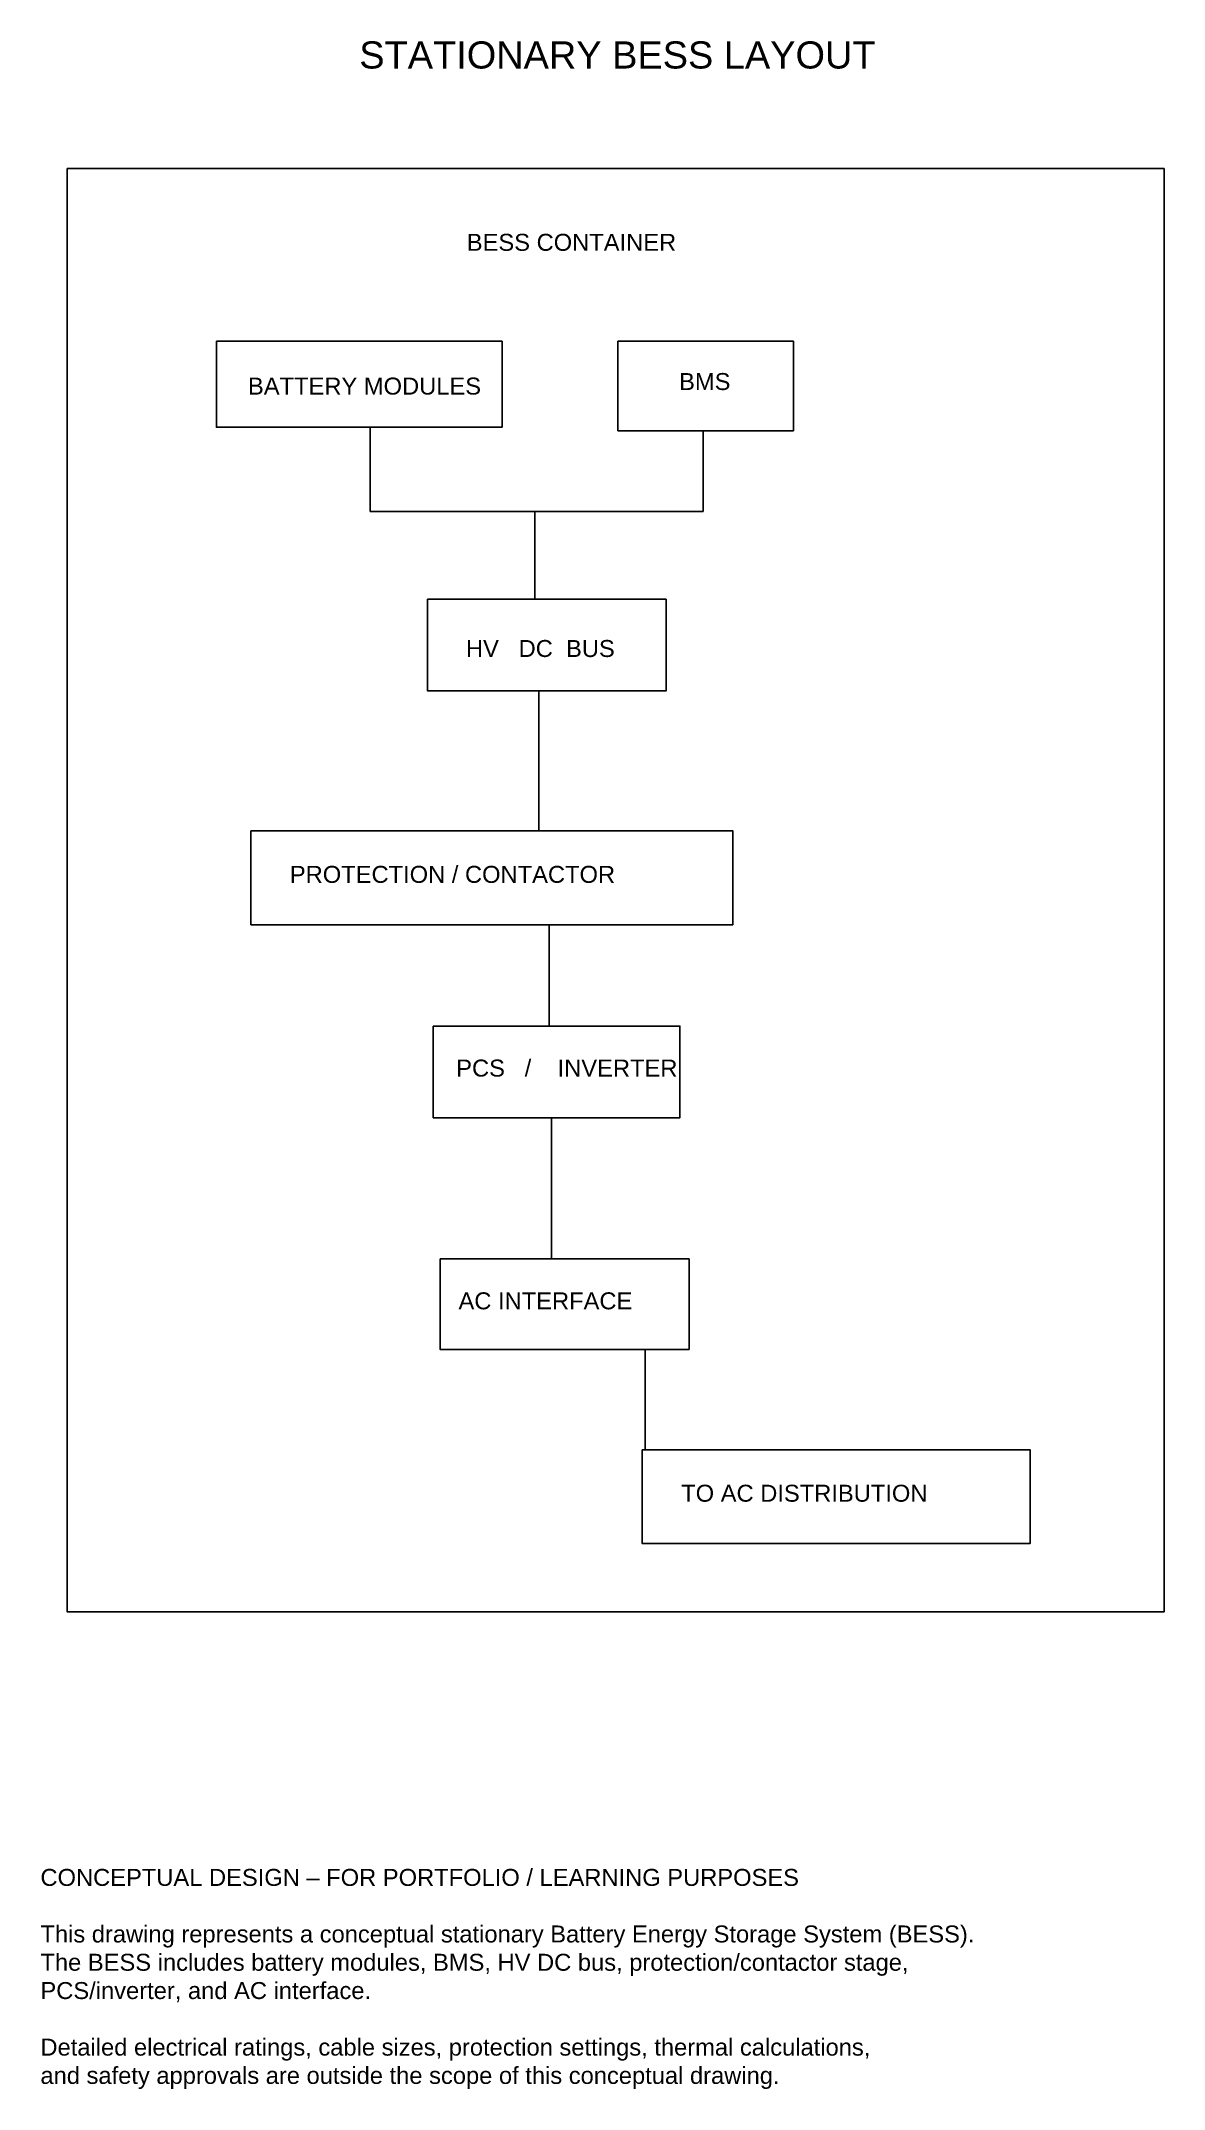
# Model space of a CAD drawing. Header units: millimetres. Extents: x 18.3 to 51.4, y -31 to 29.3.
import ezdxf

# ---------------------------------------------------------------- set-up
doc = ezdxf.new("R2010")
doc.units = ezdxf.units.MM
doc.header["$MEASUREMENT"] = 0
doc.styles.get("Standard").update_dxf_attribs({"font": 'arial.ttf'})

msp = doc.modelspace()

# ---------------------------------------------------------------- linework, layer by layer
for p, q in [((27.987, 17.928), (27.987, 15.445)), ((37.802, 15.445), (37.802, 17.826)), ((27.987, 15.445), (37.802, 15.445)), ((32.837, 15.445), (32.837, 12.861)), ((32.957, 10.159), (32.957, 6.038)), ((33.261, 3.268), (33.261, 0.282)), ((33.329, -2.42), (33.329, -6.575)), ((36.095, -9.244), (36.095, -12.198))]:
    msp.add_line(p, q)
for points in [[(19.061, 25.549), (51.382, 25.549), (51.382, -16.98), (19.061, -16.98)], [(23.457, 20.461), (31.875, 20.461), (31.875, 17.928), (23.457, 17.928)], [(35.289, 20.461), (40.462, 20.461), (40.462, 17.826), (35.289, 17.826)], [(29.678, 12.861), (36.709, 12.861), (36.709, 10.159), (29.678, 10.159)], [(24.472, 6.038), (38.67, 6.038), (38.67, 3.268), (24.472, 3.268)], [(29.847, 0.282), (37.115, 0.282), (37.115, -2.42), (29.847, -2.42)], [(30.05, -6.575), (37.386, -6.575), (37.386, -9.244), (30.05, -9.244)], [(36.004, -12.198), (47.436, -12.198), (47.436, -14.967), (36.004, -14.967)]]:
    msp.add_lwpolyline(points, close=True)

# ---------------------------------------------------------------- texts
for s, height, p in [('STATIONARY BESS LAYOUT', 0.8, (27.667, 28.498)), ('BESS CONTAINER  ', 0.5, (30.835, 23.127)), ('BATTERY MODULES', 0.5, (24.387, 18.891)), ('  BMS', 0.5, (36.703, 19.025)), ('  HV   DC  BUS', 0.5, (30.422, 11.159)), ('PROTECTION / CONTACTOR', 0.5, (25.621, 4.504)), ('PCS   /    INVERTER', 0.5, (30.523, -1.204)), ('AC INTERFACE', 0.5, (30.591, -8.062)), ('TO AC DISTRIBUTION', 0.5, (37.154, -13.731))]:
    msp.add_text(s, height=height).set_placement(p)
at = {"insert": (18.271, -24.551), "char_height": 0.5, "attachment_point": 1}
msp.add_mtext('CONCEPTUAL DESIGN – FOR PORTFOLIO / LEARNING PURPOSES\\P\\PThis drawing represents a conceptual stationary Battery Energy Storage System (BESS).\\PThe BESS includes battery modules, BMS, HV DC bus, protection/contactor stage,\\PPCS/inverter, and AC interface.\\P\\PDetailed electrical ratings, cable sizes, protection settings, thermal calculations,\\Pand safety approvals are outside the scope of this conceptual drawing.', dxfattribs=at)

doc.saveas('drawing.dxf')
